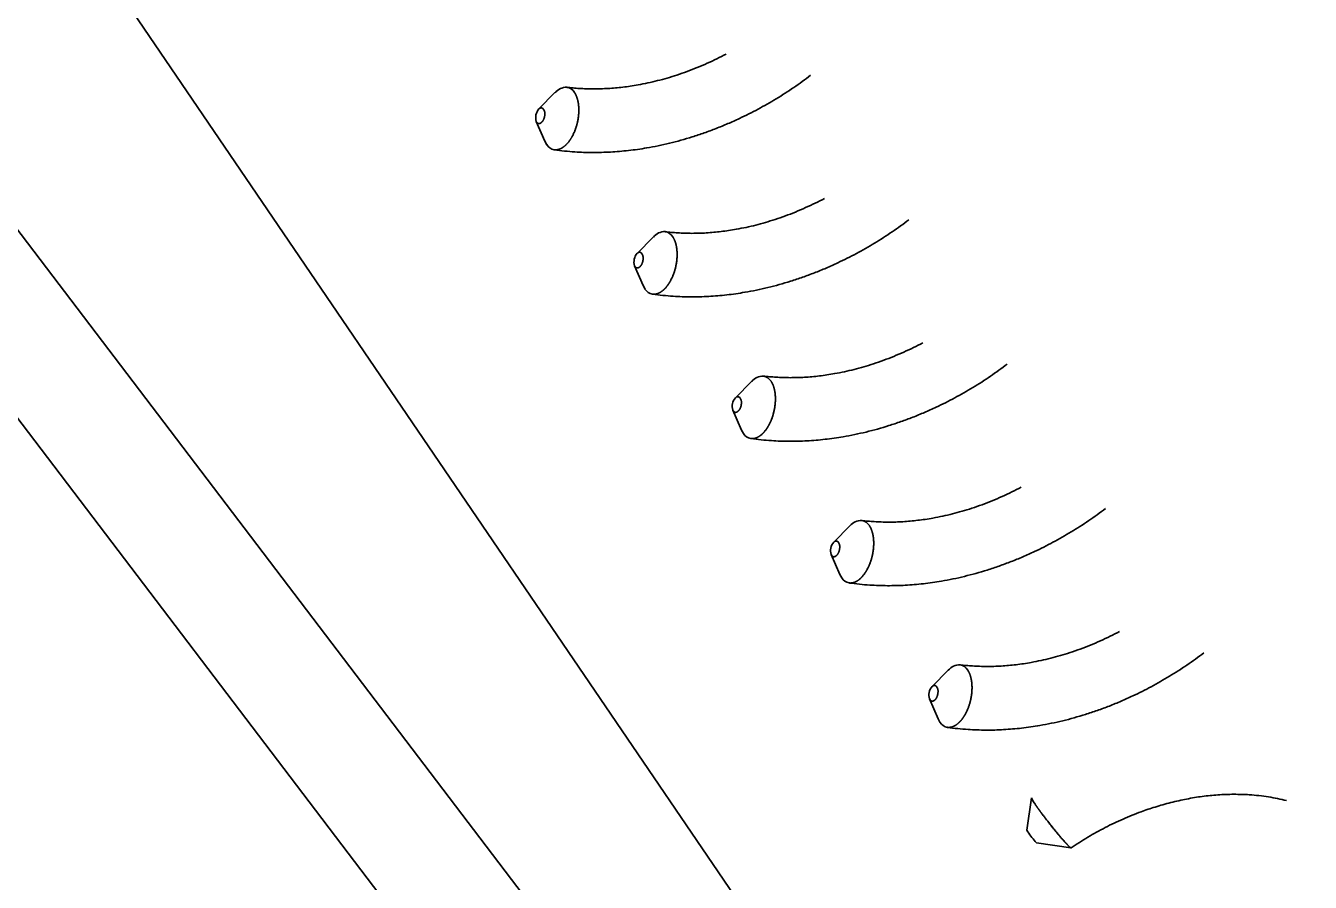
# Model space of a CAD drawing. Extents: x 23 to 417, y 3 to 294.
# Drawn here: x 331.339 to 333.765, y 105.65 to 107.267 of the extents above; entities that cross this region are included whole.
import ezdxf

# ---------------------------------------------------------------- set-up
doc = ezdxf.new("R2010")
doc.units = 0
doc.layers.get('0').update_dxf_attribs({"lineweight": 13})

# ---------------------------------------------------------------- blocks, each defined once
blk = doc.blocks.new('BLOCK4677')
at = {"color": 7, "lineweight": 35, "ltscale": 0.439595}
for p, q in [((23.519, 11.261), (34.166, -2.732)), ((22.469, 10.864), (33.116, -3.13))]:
    blk.add_line(p, q, dxfattribs=at)
blk = doc.blocks.new('BLOCK4776')
at = {"color": 7, "lineweight": 35}
blk.add_line((38.581, -73.784), (-16.1, 6.499), dxfattribs=at)
at = {"color": 7, "lineweight": 35, "ltscale": 0.00541}
for p, q in [((11.904, -29.903), (12.056, -29.749)), ((11.904, -29.903), (12.056, -29.749)), ((12.832, -31.266), (12.984, -31.112)), ((12.832, -31.266), (12.984, -31.112)), ((13.76, -32.628), (13.912, -32.474)), ((13.76, -32.628), (13.912, -32.474)), ((14.688, -33.991), (14.84, -33.837)), ((14.688, -33.991), (14.84, -33.837)), ((15.616, -35.354), (15.768, -35.2)), ((15.616, -35.354), (15.768, -35.2))]:
    blk.add_line(p, q, dxfattribs=at)
at = {"color": 7, "lineweight": 35, "ltscale": 0.000233108}
for p, q in [((11.88, -30.02), (11.885, -30.028)), ((11.88, -30.02), (11.885, -30.028)), ((13.736, -32.745), (13.741, -32.753)), ((13.736, -32.745), (13.741, -32.753))]:
    blk.add_line(p, q, dxfattribs=at)
at = {"color": 7, "lineweight": 35, "ltscale": 0.005119}
for p, q in [((11.88, -30.02), (11.961, -30.208)), ((11.88, -30.02), (11.961, -30.208)), ((13.736, -32.745), (13.817, -32.933)), ((13.736, -32.745), (13.817, -32.933))]:
    blk.add_line(p, q, dxfattribs=at)
at = {"color": 7, "lineweight": 35, "ltscale": 0.000899757}
for p, q in [((11.961, -30.208), (11.979, -30.24)), ((13.818, -32.933), (13.835, -32.965))]:
    blk.add_line(p, q, dxfattribs=at)
at = {"color": 7, "lineweight": 35, "ltscale": 0.000899756}
for p, q in [((11.979, -30.24), (11.961, -30.208)), ((13.835, -32.965), (13.818, -32.933))]:
    blk.add_line(p, q, dxfattribs=at)
at = {"color": 7, "lineweight": 35, "ltscale": 0.000232591}
for p, q in [((12.808, -31.382), (12.813, -31.391)), ((12.808, -31.382), (12.813, -31.391)), ((14.664, -34.108), (14.669, -34.116)), ((14.664, -34.108), (14.669, -34.116)), ((15.592, -35.47), (15.597, -35.478)), ((15.592, -35.47), (15.597, -35.478))]:
    blk.add_line(p, q, dxfattribs=at)
at = {"color": 7, "lineweight": 35, "ltscale": 0.00512}
for p, q in [((12.808, -31.382), (12.889, -31.57)), ((12.808, -31.382), (12.889, -31.57)), ((14.664, -34.108), (14.746, -34.296)), ((14.664, -34.108), (14.746, -34.296)), ((15.592, -35.47), (15.674, -35.658)), ((15.592, -35.47), (15.674, -35.658))]:
    blk.add_line(p, q, dxfattribs=at)
at = {"color": 7, "lineweight": 35, "ltscale": 0.00089854}
for p, q in [((12.89, -31.57), (12.907, -31.602)), ((14.746, -34.296), (14.763, -34.327)), ((15.674, -35.658), (15.691, -35.69))]:
    blk.add_line(p, q, dxfattribs=at)
at = {"color": 7, "lineweight": 35, "ltscale": 0.000898539}
for p, q in [((12.907, -31.602), (12.89, -31.57)), ((14.763, -34.327), (14.746, -34.296)), ((15.691, -35.69), (15.674, -35.658))]:
    blk.add_line(p, q, dxfattribs=at)
at = {"color": 7, "lineweight": 35, "ltscale": 0.00769}
blk.add_line((16.51, -36.708), (16.556, -36.404), dxfattribs=at)
at = {"color": 7, "lineweight": 35, "ltscale": 0.007689}
blk.add_line((16.51, -36.708), (16.556, -36.404), dxfattribs=at)
at = {"color": 7, "lineweight": 35, "ltscale": 2.92506e-05}
blk.add_line((16.556, -36.404), (16.556, -36.403), dxfattribs=at)
at = {"color": 7, "lineweight": 35, "ltscale": 2.93688e-05}
blk.add_line((16.556, -36.403), (16.556, -36.404), dxfattribs=at)
at = {"color": 7, "lineweight": 35, "ltscale": 0.000481277}
blk.add_line((16.52, -36.725), (16.51, -36.708), dxfattribs=at)
blk.add_line((16.52, -36.725), (16.51, -36.708), dxfattribs=at)
at = {"color": 7, "lineweight": 35, "ltscale": 0.008173}
blk.add_line((16.603, -36.827), (16.927, -36.876), dxfattribs=at)
blk.add_line((16.603, -36.827), (16.927, -36.876), dxfattribs=at)
at = {"color": 7, "lineweight": 35, "ltscale": 2.85481e-05}
blk.add_line((16.928, -36.876), (16.927, -36.876), dxfattribs=at)
at = {"color": 7, "lineweight": 35, "ltscale": 2.85307e-05}
blk.add_line((16.927, -36.876), (16.928, -36.876), dxfattribs=at)
at = {"color": 7, "lineweight": 35}
for centre, radius, start, end in [((12.166, -29.837), 0.139, 89.0013, 141.3952), ((12.166, -29.837), 0.139, 89.0025, 141.3914), ((12.151, -29.8), 0.104, 30.8398, 80.4554), ((12.151, -29.8), 0.104, 30.8389, 80.4583), ((11.996, -29.983), 0.122, 139.0907, 197.7148), ((11.996, -29.983), 0.122, 139.0907, 197.7148), ((11.926, -29.919), 0.0257, 25.9911, 144.2906), ((11.926, -29.919), 0.0257, 25.9911, 144.2906), ((12.068, -30.185), 0.105, 211.0309, 259.5584), ((12.068, -30.185), 0.105, 211.0313, 259.5591), ((13.094, -31.199), 0.139, 89.0013, 141.395), ((13.094, -31.199), 0.139, 89.0025, 141.3912), ((13.079, -31.163), 0.104, 30.8398, 80.4554), ((13.079, -31.163), 0.104, 30.8389, 80.4583), ((12.924, -31.345), 0.122, 139.0879, 197.7281), ((12.924, -31.345), 0.122, 139.0879, 197.7281), ((12.854, -31.281), 0.0257, 25.9911, 144.291), ((12.854, -31.281), 0.0257, 25.9911, 144.291), ((12.996, -31.548), 0.105, 211.0309, 259.5584), ((12.996, -31.548), 0.105, 211.0313, 259.5591), ((14.022, -32.562), 0.139, 89.0013, 141.3952), ((14.022, -32.562), 0.139, 89.0025, 141.3914), ((14.007, -32.526), 0.104, 30.8398, 80.4554), ((14.007, -32.526), 0.104, 30.8389, 80.4583), ((13.782, -32.644), 0.0257, 25.9911, 144.2906), ((13.782, -32.644), 0.0257, 25.9911, 144.2906), ((13.852, -32.708), 0.122, 139.0907, 197.7148), ((13.852, -32.708), 0.122, 139.0907, 197.7148), ((13.925, -32.911), 0.105, 211.0309, 259.5584), ((13.925, -32.911), 0.105, 211.0313, 259.5591), ((14.95, -33.924), 0.139, 89.0013, 141.395), ((14.95, -33.924), 0.139, 89.0025, 141.3912), ((14.935, -33.888), 0.104, 30.8398, 80.4554), ((14.935, -33.888), 0.104, 30.8389, 80.4583), ((14.78, -34.071), 0.122, 139.0879, 197.7281), ((14.78, -34.071), 0.122, 139.0879, 197.7281), ((14.71, -34.006), 0.0257, 25.9911, 144.291), ((14.71, -34.006), 0.0257, 25.9911, 144.291), ((14.853, -34.273), 0.105, 211.0309, 259.5584), ((14.853, -34.273), 0.105, 211.0313, 259.5591), ((15.878, -35.287), 0.139, 89.0013, 141.395), ((15.878, -35.287), 0.139, 89.0025, 141.3912), ((15.863, -35.251), 0.104, 30.8398, 80.4554), ((15.863, -35.251), 0.104, 30.8389, 80.4583), ((15.708, -35.433), 0.122, 139.0879, 197.7281), ((15.708, -35.433), 0.122, 139.0879, 197.7281), ((15.638, -35.369), 0.0257, 25.9911, 144.291), ((15.638, -35.369), 0.0257, 25.9911, 144.291), ((15.781, -35.636), 0.105, 211.0309, 259.5584), ((15.781, -35.636), 0.105, 211.0313, 259.5591), ((16.78, -36.314), 0.242, 201.8236, 219.442), ((16.78, -36.314), 0.242, 201.8222, 219.4706), ((17.155, -36.297), 0.766, 213.9199, 223.8213), ((17.155, -36.297), 0.766, 213.9199, 223.8213)]:
    blk.add_arc(centre, radius, start, end, dxfattribs=at)
for points, degree, knots in [([(13.673, -29.385), (13.644, -29.4), (13.585, -29.43), (13.493, -29.473), (13.399, -29.513), (13.304, -29.55), (13.209, -29.583), (13.116, -29.612), (13.025, -29.636), (12.933, -29.658), (12.847, -29.675), (12.768, -29.688), (12.697, -29.698), (12.627, -29.705), (12.557, -29.71), (12.489, -29.713), (12.421, -29.714), (12.353, -29.713), (12.289, -29.71), (12.227, -29.705), (12.188, -29.701), (12.168, -29.699)], 3, [0, 0, 0, 0, 0.098365, 0.19868, 0.30215, 0.404318, 0.506448, 0.602658, 0.69679, 0.789941, 0.884689, 0.958948, 1.030218, 1.10072, 1.170428, 1.239317, 1.307365, 1.374552, 1.441117, 1.501084, 1.560258, 1.560258, 1.560258, 1.560258]), ([(13.673, -29.385), (13.644, -29.4), (13.585, -29.43), (13.493, -29.473), (13.399, -29.513), (13.304, -29.55), (13.209, -29.583), (13.116, -29.612), (13.025, -29.636), (12.933, -29.658), (12.847, -29.675), (12.768, -29.688), (12.697, -29.698), (12.627, -29.705), (12.557, -29.71), (12.489, -29.713), (12.421, -29.714), (12.353, -29.713), (12.289, -29.71), (12.227, -29.705), (12.188, -29.701), (12.168, -29.699)], 3, [0, 0, 0, 0, 0.098365, 0.19868, 0.30215, 0.404318, 0.506448, 0.602658, 0.69679, 0.789941, 0.884689, 0.958948, 1.030218, 1.10072, 1.170428, 1.239317, 1.307365, 1.374552, 1.441117, 1.501084, 1.560261, 1.560261, 1.560261, 1.560261]), ([(14.47, -29.585), (14.444, -29.605), (14.391, -29.644), (14.311, -29.701), (14.229, -29.755), (14.145, -29.807), (14.06, -29.857), (13.974, -29.905), (13.887, -29.95), (13.792, -29.996), (13.689, -30.042), (13.578, -30.088), (13.466, -30.129), (13.355, -30.166), (13.246, -30.199), (13.138, -30.227), (13.03, -30.251), (12.929, -30.27), (12.836, -30.285), (12.75, -30.295), (12.665, -30.304), (12.58, -30.31), (12.495, -30.313), (12.411, -30.314), (12.327, -30.313), (12.239, -30.308), (12.147, -30.301), (12.082, -30.293), (12.05, -30.288)], 3, [0, 0, 0, 0, 0.098455, 0.196951, 0.295447, 0.393902, 0.492276, 0.59053, 0.688625, 0.786521, 0.907038, 1.027126, 1.14672, 1.265761, 1.377813, 1.489271, 1.60009, 1.710235, 1.796849, 1.883006, 1.968689, 2.053889, 2.138595, 2.222802, 2.306504, 2.3897, 2.487923, 2.585441, 2.585441, 2.585441, 2.585441]), ([(14.47, -29.585), (14.444, -29.605), (14.391, -29.644), (14.311, -29.701), (14.229, -29.755), (14.145, -29.807), (14.06, -29.857), (13.974, -29.905), (13.887, -29.95), (13.792, -29.996), (13.689, -30.042), (13.578, -30.088), (13.466, -30.129), (13.355, -30.166), (13.246, -30.199), (13.138, -30.227), (13.03, -30.251), (12.929, -30.27), (12.836, -30.285), (12.75, -30.295), (12.665, -30.304), (12.58, -30.31), (12.495, -30.313), (12.411, -30.314), (12.327, -30.313), (12.239, -30.308), (12.147, -30.301), (12.082, -30.293), (12.05, -30.288)], 3, [0, 0, 0, 0, 0.098455, 0.196951, 0.295447, 0.393901, 0.492276, 0.59053, 0.688625, 0.78652, 0.907037, 1.027125, 1.14672, 1.265761, 1.377813, 1.489271, 1.60009, 1.710234, 1.796848, 1.883005, 1.968689, 2.053888, 2.138595, 2.222801, 2.306504, 2.389699, 2.487922, 2.585438, 2.585438, 2.585438, 2.585438]), ([(12.05, -30.288), (12.072, -30.291), (12.096, -30.287), (12.121, -30.276), (12.173, -30.236), (12.216, -30.173), (12.236, -30.134), (12.269, -30.047), (12.283, -29.954), (12.285, -29.906), (12.279, -29.842), (12.262, -29.788), (12.255, -29.773), (12.248, -29.759), (12.24, -29.747)], 5, [0, 0, 0, 0, 0, 0, 0.322079, 0.322079, 0.322079, 0.716701, 0.716701, 0.716701, 1.123855, 1.123855, 1.123855, 1.292323, 1.292323, 1.292323, 1.292323, 1.292323, 1.292323]), ([(12.24, -29.747), (12.259, -29.775), (12.272, -29.81), (12.28, -29.851), (12.285, -29.925), (12.275, -30.001), (12.269, -30.033), (12.252, -30.094), (12.227, -30.15), (12.213, -30.175), (12.178, -30.228), (12.135, -30.267), (12.11, -30.282), (12.083, -30.29), (12.056, -30.289), (12.054, -30.289), (12.052, -30.288), (12.05, -30.288)], 5, [0, 0, 0, 0, 0, 0, 0.386601, 0.386601, 0.386601, 0.659607, 0.659607, 0.659607, 0.928417, 0.928417, 0.928417, 1.263101, 1.263101, 1.263101, 1.295356, 1.295356, 1.295356, 1.295356, 1.295356, 1.295356]), ([(11.885, -30.028), (11.888, -30.033), (11.892, -30.037), (11.896, -30.04), (11.908, -30.043), (11.922, -30.038), (11.93, -30.031), (11.944, -30.015), (11.953, -29.995), (11.956, -29.985), (11.96, -29.966), (11.961, -29.949), (11.961, -29.941), (11.959, -29.928), (11.955, -29.918), (11.953, -29.914), (11.951, -29.911), (11.949, -29.907)], 5, [0, 0, 0, 0, 0, 0, 0.1030636, 0.1030636, 0.1030636, 0.2802797, 0.2802797, 0.2802797, 0.4172937, 0.4172937, 0.4172937, 0.5522993, 0.5522993, 0.5522993, 0.6686315, 0.6686315, 0.6686315, 0.6686315, 0.6686315, 0.6686315]), ([(11.885, -30.028), (11.888, -30.033), (11.892, -30.037), (11.896, -30.04), (11.908, -30.043), (11.922, -30.038), (11.93, -30.031), (11.944, -30.015), (11.953, -29.995), (11.956, -29.985), (11.96, -29.966), (11.961, -29.949), (11.961, -29.941), (11.959, -29.928), (11.955, -29.918), (11.953, -29.914), (11.951, -29.911), (11.949, -29.907)], 5, [0, 0, 0, 0, 0, 0, 0.1030636, 0.1030636, 0.1030636, 0.2802797, 0.2802797, 0.2802797, 0.4172937, 0.4172937, 0.4172937, 0.5522993, 0.5522993, 0.5522993, 0.6686315, 0.6686315, 0.6686315, 0.6686315, 0.6686315, 0.6686315]), ([(14.601, -30.748), (14.572, -30.763), (14.513, -30.793), (14.421, -30.835), (14.327, -30.876), (14.232, -30.913), (14.137, -30.945), (14.044, -30.974), (13.953, -30.999), (13.861, -31.021), (13.775, -31.037), (13.696, -31.05), (13.625, -31.06), (13.555, -31.067), (13.485, -31.073), (13.417, -31.076), (13.349, -31.077), (13.281, -31.076), (13.217, -31.073), (13.155, -31.068), (13.116, -31.064), (13.096, -31.061)], 3, [0, 0, 0, 0, 0.098365, 0.19868, 0.30215, 0.404318, 0.506448, 0.602658, 0.69679, 0.789941, 0.884689, 0.958948, 1.030218, 1.10072, 1.170428, 1.239317, 1.307365, 1.374552, 1.441117, 1.501084, 1.560258, 1.560258, 1.560258, 1.560258]), ([(14.601, -30.748), (14.572, -30.763), (14.513, -30.793), (14.421, -30.835), (14.327, -30.876), (14.232, -30.913), (14.137, -30.945), (14.044, -30.974), (13.953, -30.999), (13.861, -31.021), (13.775, -31.037), (13.696, -31.05), (13.625, -31.06), (13.555, -31.067), (13.485, -31.073), (13.417, -31.076), (13.349, -31.077), (13.281, -31.076), (13.217, -31.073), (13.155, -31.068), (13.116, -31.064), (13.096, -31.061)], 3, [0, 0, 0, 0, 0.098365, 0.19868, 0.30215, 0.404318, 0.506448, 0.602658, 0.69679, 0.789941, 0.884689, 0.958948, 1.030218, 1.10072, 1.170428, 1.239317, 1.307365, 1.374552, 1.441117, 1.501084, 1.560261, 1.560261, 1.560261, 1.560261]), ([(15.398, -30.948), (15.372, -30.968), (15.319, -31.007), (15.239, -31.063), (15.157, -31.117), (15.073, -31.17), (14.988, -31.22), (14.902, -31.267), (14.815, -31.312), (14.72, -31.358), (14.617, -31.405), (14.506, -31.45), (14.394, -31.492), (14.283, -31.529), (14.174, -31.561), (14.066, -31.589), (13.958, -31.613), (13.857, -31.632), (13.764, -31.647), (13.678, -31.658), (13.593, -31.666), (13.508, -31.672), (13.423, -31.676), (13.339, -31.677), (13.256, -31.675), (13.167, -31.671), (13.075, -31.663), (13.01, -31.655), (12.978, -31.651)], 3, [0, 0, 0, 0, 0.098455, 0.196951, 0.295447, 0.393902, 0.492276, 0.59053, 0.688625, 0.786521, 0.907038, 1.027126, 1.14672, 1.265761, 1.377813, 1.489271, 1.60009, 1.710235, 1.796849, 1.883006, 1.968689, 2.053889, 2.138595, 2.222802, 2.306504, 2.3897, 2.487923, 2.585441, 2.585441, 2.585441, 2.585441]), ([(15.398, -30.948), (15.372, -30.968), (15.319, -31.007), (15.239, -31.063), (15.157, -31.117), (15.073, -31.17), (14.988, -31.22), (14.902, -31.267), (14.815, -31.312), (14.72, -31.358), (14.617, -31.405), (14.506, -31.45), (14.394, -31.492), (14.283, -31.529), (14.174, -31.561), (14.066, -31.589), (13.958, -31.613), (13.857, -31.632), (13.764, -31.647), (13.678, -31.658), (13.593, -31.666), (13.508, -31.672), (13.423, -31.676), (13.339, -31.677), (13.256, -31.675), (13.167, -31.671), (13.075, -31.663), (13.01, -31.655), (12.978, -31.651)], 3, [0, 0, 0, 0, 0.098455, 0.196951, 0.295447, 0.393901, 0.492276, 0.59053, 0.688625, 0.78652, 0.907037, 1.027125, 1.14672, 1.265761, 1.377813, 1.489271, 1.60009, 1.710234, 1.796848, 1.883005, 1.968689, 2.053888, 2.138595, 2.222801, 2.306504, 2.389699, 2.487922, 2.585438, 2.585438, 2.585438, 2.585438]), ([(12.978, -31.651), (13, -31.654), (13.024, -31.65), (13.049, -31.638), (13.101, -31.599), (13.144, -31.536), (13.164, -31.497), (13.197, -31.41), (13.211, -31.317), (13.213, -31.269), (13.207, -31.204), (13.19, -31.15), (13.183, -31.135), (13.176, -31.122), (13.168, -31.11)], 5, [0, 0, 0, 0, 0, 0, 0.322079, 0.322079, 0.322079, 0.716701, 0.716701, 0.716701, 1.123855, 1.123855, 1.123855, 1.292323, 1.292323, 1.292323, 1.292323, 1.292323, 1.292323]), ([(13.168, -31.11), (13.187, -31.137), (13.2, -31.173), (13.208, -31.213), (13.213, -31.288), (13.203, -31.364), (13.197, -31.395), (13.18, -31.456), (13.155, -31.512), (13.141, -31.538), (13.106, -31.591), (13.063, -31.629), (13.038, -31.644), (13.011, -31.653), (12.984, -31.651), (12.982, -31.651), (12.98, -31.651), (12.978, -31.651)], 5, [0, 0, 0, 0, 0, 0, 0.386601, 0.386601, 0.386601, 0.659607, 0.659607, 0.659607, 0.928417, 0.928417, 0.928417, 1.263101, 1.263101, 1.263101, 1.295356, 1.295356, 1.295356, 1.295356, 1.295356, 1.295356]), ([(12.813, -31.391), (12.816, -31.396), (12.82, -31.4), (12.824, -31.402), (12.836, -31.406), (12.85, -31.4), (12.858, -31.394), (12.872, -31.378), (12.881, -31.357), (12.884, -31.348), (12.888, -31.329), (12.889, -31.311), (12.889, -31.304), (12.887, -31.291), (12.883, -31.28), (12.881, -31.277), (12.879, -31.273), (12.877, -31.27)], 5, [0, 0, 0, 0, 0, 0, 0.1030907, 0.1030907, 0.1030907, 0.2803323, 0.2803323, 0.2803323, 0.4173685, 0.4173685, 0.4173685, 0.5523929, 0.5523929, 0.5523929, 0.6687383, 0.6687383, 0.6687383, 0.6687383, 0.6687383, 0.6687383]), ([(12.813, -31.391), (12.816, -31.396), (12.82, -31.4), (12.824, -31.402), (12.836, -31.406), (12.85, -31.4), (12.858, -31.394), (12.872, -31.378), (12.881, -31.357), (12.884, -31.348), (12.888, -31.329), (12.889, -31.311), (12.889, -31.304), (12.887, -31.291), (12.883, -31.28), (12.881, -31.277), (12.879, -31.273), (12.877, -31.27)], 5, [0, 0, 0, 0, 0, 0, 0.1030907, 0.1030907, 0.1030907, 0.2803323, 0.2803323, 0.2803323, 0.4173685, 0.4173685, 0.4173685, 0.5523929, 0.5523929, 0.5523929, 0.6687383, 0.6687383, 0.6687383, 0.6687383, 0.6687383, 0.6687383]), ([(15.529, -32.11), (15.5, -32.125), (15.441, -32.155), (15.349, -32.198), (15.255, -32.238), (15.16, -32.275), (15.065, -32.308), (14.972, -32.337), (14.881, -32.362), (14.789, -32.383), (14.703, -32.4), (14.624, -32.413), (14.553, -32.423), (14.483, -32.43), (14.413, -32.435), (14.345, -32.438), (14.277, -32.439), (14.209, -32.438), (14.145, -32.435), (14.083, -32.43), (14.044, -32.426), (14.024, -32.424)], 3, [0, 0, 0, 0, 0.098365, 0.19868, 0.30215, 0.404318, 0.506448, 0.602658, 0.69679, 0.789941, 0.884689, 0.958948, 1.030218, 1.10072, 1.170428, 1.239317, 1.307365, 1.374552, 1.441117, 1.501084, 1.560258, 1.560258, 1.560258, 1.560258]), ([(15.529, -32.11), (15.5, -32.125), (15.441, -32.155), (15.349, -32.198), (15.255, -32.238), (15.16, -32.275), (15.065, -32.308), (14.972, -32.337), (14.881, -32.362), (14.789, -32.383), (14.703, -32.4), (14.624, -32.413), (14.553, -32.423), (14.483, -32.43), (14.413, -32.435), (14.345, -32.438), (14.277, -32.439), (14.209, -32.438), (14.145, -32.435), (14.083, -32.43), (14.044, -32.426), (14.024, -32.424)], 3, [0, 0, 0, 0, 0.098365, 0.19868, 0.30215, 0.404318, 0.506448, 0.602658, 0.69679, 0.789941, 0.884689, 0.958948, 1.030218, 1.10072, 1.170428, 1.239317, 1.307365, 1.374552, 1.441117, 1.501084, 1.560261, 1.560261, 1.560261, 1.560261]), ([(16.326, -32.31), (16.3, -32.33), (16.247, -32.369), (16.167, -32.426), (16.085, -32.48), (16.001, -32.532), (15.916, -32.582), (15.83, -32.63), (15.743, -32.675), (15.648, -32.721), (15.545, -32.767), (15.434, -32.813), (15.322, -32.854), (15.211, -32.891), (15.102, -32.924), (14.994, -32.952), (14.886, -32.976), (14.785, -32.995), (14.692, -33.01), (14.606, -33.021), (14.521, -33.029), (14.436, -33.035), (14.351, -33.039), (14.267, -33.039), (14.184, -33.038), (14.095, -33.033), (14.003, -33.026), (13.938, -33.018), (13.906, -33.013)], 3, [0, 0, 0, 0, 0.098455, 0.196951, 0.295447, 0.393902, 0.492276, 0.59053, 0.688625, 0.786521, 0.907038, 1.027126, 1.14672, 1.265761, 1.377813, 1.489271, 1.60009, 1.710235, 1.796849, 1.883006, 1.968689, 2.053889, 2.138595, 2.222802, 2.306504, 2.3897, 2.487923, 2.585441, 2.585441, 2.585441, 2.585441]), ([(16.326, -32.31), (16.3, -32.33), (16.247, -32.369), (16.167, -32.426), (16.085, -32.48), (16.001, -32.532), (15.916, -32.582), (15.83, -32.63), (15.743, -32.675), (15.648, -32.721), (15.545, -32.767), (15.434, -32.813), (15.322, -32.854), (15.211, -32.891), (15.102, -32.924), (14.994, -32.952), (14.886, -32.976), (14.785, -32.995), (14.692, -33.01), (14.606, -33.021), (14.521, -33.029), (14.436, -33.035), (14.351, -33.039), (14.267, -33.039), (14.184, -33.038), (14.095, -33.033), (14.003, -33.026), (13.938, -33.018), (13.906, -33.013)], 3, [0, 0, 0, 0, 0.098455, 0.196951, 0.295447, 0.393901, 0.492276, 0.59053, 0.688625, 0.78652, 0.907037, 1.027125, 1.14672, 1.265761, 1.377813, 1.489271, 1.60009, 1.710234, 1.796848, 1.883005, 1.968689, 2.053888, 2.138595, 2.222801, 2.306504, 2.389699, 2.487922, 2.585438, 2.585438, 2.585438, 2.585438]), ([(13.906, -33.013), (13.928, -33.016), (13.952, -33.012), (13.977, -33.001), (14.029, -32.962), (14.072, -32.899), (14.092, -32.86), (14.125, -32.772), (14.139, -32.679), (14.141, -32.631), (14.135, -32.567), (14.118, -32.513), (14.111, -32.498), (14.104, -32.484), (14.096, -32.472)], 5, [0, 0, 0, 0, 0, 0, 0.322079, 0.322079, 0.322079, 0.716701, 0.716701, 0.716701, 1.123855, 1.123855, 1.123855, 1.292323, 1.292323, 1.292323, 1.292323, 1.292323, 1.292323]), ([(14.096, -32.472), (14.115, -32.5), (14.128, -32.535), (14.136, -32.576), (14.141, -32.65), (14.131, -32.726), (14.125, -32.758), (14.108, -32.819), (14.083, -32.875), (14.069, -32.901), (14.034, -32.954), (13.991, -32.992), (13.966, -33.007), (13.939, -33.015), (13.912, -33.014), (13.91, -33.014), (13.908, -33.013), (13.906, -33.013)], 5, [0, 0, 0, 0, 0, 0, 0.386601, 0.386601, 0.386601, 0.659607, 0.659607, 0.659607, 0.928417, 0.928417, 0.928417, 1.263101, 1.263101, 1.263101, 1.295356, 1.295356, 1.295356, 1.295356, 1.295356, 1.295356]), ([(13.741, -32.753), (13.744, -32.758), (13.748, -32.762), (13.752, -32.765), (13.764, -32.768), (13.778, -32.763), (13.786, -32.756), (13.8, -32.74), (13.809, -32.72), (13.812, -32.71), (13.816, -32.691), (13.817, -32.674), (13.817, -32.666), (13.815, -32.653), (13.811, -32.643), (13.809, -32.64), (13.807, -32.636), (13.805, -32.632)], 5, [0, 0, 0, 0, 0, 0, 0.1030636, 0.1030636, 0.1030636, 0.2802797, 0.2802797, 0.2802797, 0.4172937, 0.4172937, 0.4172937, 0.5522993, 0.5522993, 0.5522993, 0.6686315, 0.6686315, 0.6686315, 0.6686315, 0.6686315, 0.6686315]), ([(13.741, -32.753), (13.744, -32.758), (13.748, -32.762), (13.752, -32.765), (13.764, -32.768), (13.778, -32.763), (13.786, -32.756), (13.8, -32.74), (13.809, -32.72), (13.812, -32.71), (13.816, -32.691), (13.817, -32.674), (13.817, -32.666), (13.815, -32.653), (13.811, -32.643), (13.809, -32.64), (13.807, -32.636), (13.805, -32.632)], 5, [0, 0, 0, 0, 0, 0, 0.1030636, 0.1030636, 0.1030636, 0.2802797, 0.2802797, 0.2802797, 0.4172937, 0.4172937, 0.4172937, 0.5522993, 0.5522993, 0.5522993, 0.6686315, 0.6686315, 0.6686315, 0.6686315, 0.6686315, 0.6686315]), ([(16.457, -33.473), (16.428, -33.488), (16.369, -33.518), (16.277, -33.561), (16.184, -33.601), (16.088, -33.638), (15.993, -33.671), (15.9, -33.699), (15.809, -33.724), (15.717, -33.746), (15.632, -33.763), (15.552, -33.776), (15.481, -33.785), (15.411, -33.793), (15.341, -33.798), (15.273, -33.801), (15.205, -33.802), (15.137, -33.801), (15.073, -33.798), (15.011, -33.793), (14.972, -33.789), (14.952, -33.786)], 3, [0, 0, 0, 0, 0.098365, 0.19868, 0.30215, 0.404318, 0.506448, 0.602658, 0.69679, 0.789941, 0.884689, 0.958948, 1.030218, 1.10072, 1.170428, 1.239317, 1.307365, 1.374552, 1.441117, 1.501084, 1.560258, 1.560258, 1.560258, 1.560258]), ([(16.457, -33.473), (16.428, -33.488), (16.369, -33.518), (16.277, -33.561), (16.184, -33.601), (16.088, -33.638), (15.993, -33.671), (15.9, -33.699), (15.809, -33.724), (15.717, -33.746), (15.632, -33.763), (15.552, -33.776), (15.481, -33.785), (15.411, -33.793), (15.341, -33.798), (15.273, -33.801), (15.205, -33.802), (15.137, -33.801), (15.073, -33.798), (15.011, -33.793), (14.972, -33.789), (14.952, -33.786)], 3, [0, 0, 0, 0, 0.098365, 0.19868, 0.30215, 0.404318, 0.506448, 0.602658, 0.69679, 0.789941, 0.884689, 0.958948, 1.030218, 1.10072, 1.170428, 1.239317, 1.307365, 1.374552, 1.441117, 1.501084, 1.560261, 1.560261, 1.560261, 1.560261]), ([(17.254, -33.673), (17.228, -33.693), (17.175, -33.732), (17.095, -33.788), (17.013, -33.843), (16.929, -33.895), (16.844, -33.945), (16.758, -33.992), (16.671, -34.037), (16.576, -34.084), (16.474, -34.13), (16.362, -34.175), (16.25, -34.217), (16.139, -34.254), (16.03, -34.286), (15.922, -34.314), (15.814, -34.339), (15.713, -34.358), (15.62, -34.372), (15.534, -34.383), (15.449, -34.392), (15.364, -34.398), (15.279, -34.401), (15.195, -34.402), (15.112, -34.4), (15.023, -34.396), (14.931, -34.388), (14.866, -34.38), (14.834, -34.376)], 3, [0, 0, 0, 0, 0.098455, 0.196951, 0.295447, 0.393902, 0.492276, 0.59053, 0.688625, 0.786521, 0.907038, 1.027126, 1.14672, 1.265761, 1.377813, 1.489271, 1.60009, 1.710235, 1.796849, 1.883006, 1.968689, 2.053889, 2.138595, 2.222802, 2.306504, 2.3897, 2.487923, 2.585441, 2.585441, 2.585441, 2.585441]), ([(17.254, -33.673), (17.228, -33.693), (17.175, -33.732), (17.095, -33.788), (17.013, -33.843), (16.929, -33.895), (16.844, -33.945), (16.758, -33.992), (16.671, -34.037), (16.576, -34.084), (16.474, -34.13), (16.362, -34.175), (16.25, -34.217), (16.139, -34.254), (16.03, -34.286), (15.922, -34.314), (15.814, -34.339), (15.713, -34.358), (15.62, -34.372), (15.534, -34.383), (15.449, -34.392), (15.364, -34.398), (15.279, -34.401), (15.195, -34.402), (15.112, -34.4), (15.023, -34.396), (14.931, -34.388), (14.866, -34.38), (14.834, -34.376)], 3, [0, 0, 0, 0, 0.098455, 0.196951, 0.295447, 0.393901, 0.492276, 0.59053, 0.688625, 0.78652, 0.907037, 1.027125, 1.14672, 1.265761, 1.377813, 1.489271, 1.60009, 1.710234, 1.796848, 1.883005, 1.968689, 2.053888, 2.138595, 2.222801, 2.306504, 2.389699, 2.487922, 2.585438, 2.585438, 2.585438, 2.585438]), ([(14.834, -34.376), (14.856, -34.379), (14.88, -34.375), (14.905, -34.363), (14.957, -34.324), (15, -34.261), (15.02, -34.222), (15.053, -34.135), (15.067, -34.042), (15.069, -33.994), (15.063, -33.929), (15.046, -33.875), (15.04, -33.86), (15.032, -33.847), (15.024, -33.835)], 5, [0, 0, 0, 0, 0, 0, 0.322079, 0.322079, 0.322079, 0.716701, 0.716701, 0.716701, 1.123855, 1.123855, 1.123855, 1.292323, 1.292323, 1.292323, 1.292323, 1.292323, 1.292323]), ([(15.024, -33.835), (15.043, -33.862), (15.056, -33.898), (15.064, -33.938), (15.069, -34.013), (15.059, -34.089), (15.053, -34.12), (15.036, -34.181), (15.011, -34.237), (14.997, -34.263), (14.962, -34.316), (14.919, -34.355), (14.894, -34.37), (14.867, -34.378), (14.84, -34.376), (14.838, -34.376), (14.836, -34.376), (14.834, -34.376)], 5, [0, 0, 0, 0, 0, 0, 0.386601, 0.386601, 0.386601, 0.659607, 0.659607, 0.659607, 0.928417, 0.928417, 0.928417, 1.263101, 1.263101, 1.263101, 1.295356, 1.295356, 1.295356, 1.295356, 1.295356, 1.295356]), ([(14.669, -34.116), (14.672, -34.121), (14.676, -34.125), (14.68, -34.127), (14.692, -34.131), (14.706, -34.125), (14.714, -34.119), (14.728, -34.103), (14.737, -34.082), (14.74, -34.073), (14.744, -34.054), (14.745, -34.036), (14.745, -34.029), (14.743, -34.016), (14.739, -34.006), (14.737, -34.002), (14.735, -33.998), (14.733, -33.995)], 5, [0, 0, 0, 0, 0, 0, 0.1030907, 0.1030907, 0.1030907, 0.2803323, 0.2803323, 0.2803323, 0.4173685, 0.4173685, 0.4173685, 0.5523929, 0.5523929, 0.5523929, 0.6687383, 0.6687383, 0.6687383, 0.6687383, 0.6687383, 0.6687383]), ([(14.669, -34.116), (14.672, -34.121), (14.676, -34.125), (14.68, -34.127), (14.692, -34.131), (14.706, -34.125), (14.714, -34.119), (14.728, -34.103), (14.737, -34.082), (14.74, -34.073), (14.744, -34.054), (14.745, -34.036), (14.745, -34.029), (14.743, -34.016), (14.739, -34.006), (14.737, -34.002), (14.735, -33.998), (14.733, -33.995)], 5, [0, 0, 0, 0, 0, 0, 0.1030907, 0.1030907, 0.1030907, 0.2803323, 0.2803323, 0.2803323, 0.4173685, 0.4173685, 0.4173685, 0.5523929, 0.5523929, 0.5523929, 0.6687383, 0.6687383, 0.6687383, 0.6687383, 0.6687383, 0.6687383]), ([(17.385, -34.835), (17.356, -34.85), (17.297, -34.88), (17.205, -34.923), (17.112, -34.963), (17.016, -35), (16.921, -35.033), (16.828, -35.062), (16.737, -35.087), (16.645, -35.108), (16.56, -35.125), (16.481, -35.138), (16.409, -35.148), (16.339, -35.155), (16.27, -35.16), (16.201, -35.163), (16.133, -35.164), (16.065, -35.163), (16.001, -35.16), (15.939, -35.155), (15.9, -35.151), (15.88, -35.149)], 3, [0, 0, 0, 0, 0.098365, 0.19868, 0.30215, 0.404318, 0.506448, 0.602658, 0.69679, 0.789941, 0.884689, 0.958948, 1.030218, 1.10072, 1.170428, 1.239317, 1.307365, 1.374552, 1.441117, 1.501084, 1.560258, 1.560258, 1.560258, 1.560258]), ([(17.385, -34.835), (17.356, -34.85), (17.297, -34.88), (17.205, -34.923), (17.112, -34.963), (17.016, -35), (16.921, -35.033), (16.828, -35.062), (16.737, -35.087), (16.645, -35.108), (16.56, -35.125), (16.481, -35.138), (16.409, -35.148), (16.339, -35.155), (16.27, -35.16), (16.201, -35.163), (16.133, -35.164), (16.065, -35.163), (16.001, -35.16), (15.939, -35.155), (15.9, -35.151), (15.88, -35.149)], 3, [0, 0, 0, 0, 0.098365, 0.19868, 0.30215, 0.404318, 0.506448, 0.602658, 0.69679, 0.789941, 0.884689, 0.958948, 1.030218, 1.10072, 1.170428, 1.239317, 1.307365, 1.374552, 1.441117, 1.501084, 1.560261, 1.560261, 1.560261, 1.560261]), ([(18.182, -35.035), (18.156, -35.055), (18.104, -35.094), (18.023, -35.151), (17.941, -35.205), (17.857, -35.257), (17.772, -35.307), (17.686, -35.355), (17.599, -35.4), (17.504, -35.446), (17.402, -35.492), (17.29, -35.538), (17.178, -35.579), (17.067, -35.616), (16.958, -35.649), (16.85, -35.677), (16.742, -35.701), (16.641, -35.72), (16.548, -35.735), (16.462, -35.746), (16.377, -35.754), (16.292, -35.76), (16.208, -35.764), (16.123, -35.765), (16.04, -35.763), (15.951, -35.759), (15.859, -35.751), (15.794, -35.743), (15.762, -35.738)], 3, [0, 0, 0, 0, 0.098455, 0.196951, 0.295447, 0.393902, 0.492276, 0.59053, 0.688625, 0.786521, 0.907038, 1.027126, 1.14672, 1.265761, 1.377813, 1.489271, 1.60009, 1.710235, 1.796849, 1.883006, 1.968689, 2.053889, 2.138595, 2.222802, 2.306504, 2.3897, 2.487923, 2.585441, 2.585441, 2.585441, 2.585441]), ([(18.182, -35.035), (18.156, -35.055), (18.104, -35.094), (18.023, -35.151), (17.941, -35.205), (17.857, -35.257), (17.772, -35.307), (17.686, -35.355), (17.599, -35.4), (17.504, -35.446), (17.402, -35.492), (17.29, -35.538), (17.178, -35.579), (17.067, -35.616), (16.958, -35.649), (16.85, -35.677), (16.742, -35.701), (16.641, -35.72), (16.548, -35.735), (16.462, -35.746), (16.377, -35.754), (16.292, -35.76), (16.208, -35.764), (16.123, -35.765), (16.04, -35.763), (15.951, -35.759), (15.859, -35.751), (15.794, -35.743), (15.762, -35.738)], 3, [0, 0, 0, 0, 0.098455, 0.196951, 0.295447, 0.393901, 0.492276, 0.59053, 0.688625, 0.78652, 0.907037, 1.027125, 1.14672, 1.265761, 1.377813, 1.489271, 1.60009, 1.710234, 1.796848, 1.883005, 1.968689, 2.053888, 2.138595, 2.222801, 2.306504, 2.389699, 2.487922, 2.585438, 2.585438, 2.585438, 2.585438]), ([(15.762, -35.738), (15.784, -35.741), (15.808, -35.737), (15.833, -35.726), (15.885, -35.687), (15.928, -35.624), (15.948, -35.585), (15.981, -35.497), (15.995, -35.404), (15.997, -35.356), (15.991, -35.292), (15.974, -35.238), (15.968, -35.223), (15.96, -35.209), (15.952, -35.197)], 5, [0, 0, 0, 0, 0, 0, 0.322079, 0.322079, 0.322079, 0.716701, 0.716701, 0.716701, 1.123855, 1.123855, 1.123855, 1.292323, 1.292323, 1.292323, 1.292323, 1.292323, 1.292323]), ([(15.952, -35.197), (15.971, -35.225), (15.984, -35.26), (15.992, -35.301), (15.997, -35.375), (15.987, -35.451), (15.981, -35.483), (15.964, -35.544), (15.939, -35.6), (15.925, -35.626), (15.89, -35.679), (15.847, -35.717), (15.822, -35.732), (15.795, -35.74), (15.768, -35.739), (15.766, -35.739), (15.764, -35.739), (15.762, -35.738)], 5, [0, 0, 0, 0, 0, 0, 0.386601, 0.386601, 0.386601, 0.659607, 0.659607, 0.659607, 0.928417, 0.928417, 0.928417, 1.263101, 1.263101, 1.263101, 1.295356, 1.295356, 1.295356, 1.295356, 1.295356, 1.295356]), ([(15.597, -35.478), (15.6, -35.483), (15.604, -35.487), (15.608, -35.49), (15.621, -35.493), (15.634, -35.488), (15.642, -35.482), (15.657, -35.466), (15.665, -35.445), (15.668, -35.435), (15.672, -35.416), (15.673, -35.399), (15.673, -35.391), (15.671, -35.378), (15.667, -35.368), (15.665, -35.365), (15.663, -35.361), (15.661, -35.358)], 5, [0, 0, 0, 0, 0, 0, 0.1030907, 0.1030907, 0.1030907, 0.2803323, 0.2803323, 0.2803323, 0.4173685, 0.4173685, 0.4173685, 0.5523929, 0.5523929, 0.5523929, 0.6687383, 0.6687383, 0.6687383, 0.6687383, 0.6687383, 0.6687383]), ([(15.597, -35.478), (15.6, -35.483), (15.604, -35.487), (15.608, -35.49), (15.621, -35.493), (15.634, -35.488), (15.642, -35.482), (15.657, -35.466), (15.665, -35.445), (15.668, -35.435), (15.672, -35.416), (15.673, -35.399), (15.673, -35.391), (15.671, -35.378), (15.667, -35.368), (15.665, -35.365), (15.663, -35.361), (15.661, -35.358)], 5, [0, 0, 0, 0, 0, 0, 0.1030907, 0.1030907, 0.1030907, 0.2803323, 0.2803323, 0.2803323, 0.4173685, 0.4173685, 0.4173685, 0.5523929, 0.5523929, 0.5523929, 0.6687383, 0.6687383, 0.6687383, 0.6687383, 0.6687383, 0.6687383]), ([(18.962, -36.43), (18.934, -36.423), (18.878, -36.41), (18.791, -36.394), (18.702, -36.382), (18.617, -36.374), (18.538, -36.371), (18.464, -36.37), (18.388, -36.371), (18.314, -36.375), (18.24, -36.382), (18.167, -36.39), (18.093, -36.401), (18.019, -36.415), (17.945, -36.43), (17.87, -36.448), (17.796, -36.468), (17.724, -36.489), (17.655, -36.512), (17.583, -36.537), (17.504, -36.568), (17.419, -36.603), (17.334, -36.642), (17.251, -36.684), (17.168, -36.728), (17.087, -36.774), (17.007, -36.824), (16.954, -36.858), (16.928, -36.876)], 3, [0, 0, 0, 0, 0.086279, 0.174337, 0.264188, 0.355828, 0.42901, 0.503266, 0.578566, 0.654883, 0.727596, 0.801151, 0.87552, 0.950667, 1.026556, 1.103147, 1.180399, 1.258274, 1.327356, 1.396854, 1.488672, 1.581069, 1.673967, 1.767287, 1.860947, 1.954866, 2.04896, 2.143145, 2.143145, 2.143145, 2.143145]), ([(18.962, -36.43), (18.934, -36.423), (18.878, -36.41), (18.791, -36.394), (18.702, -36.382), (18.617, -36.374), (18.538, -36.371), (18.464, -36.37), (18.388, -36.371), (18.314, -36.375), (18.24, -36.382), (18.167, -36.39), (18.093, -36.401), (18.019, -36.415), (17.945, -36.43), (17.87, -36.448), (17.796, -36.468), (17.724, -36.489), (17.655, -36.512), (17.583, -36.537), (17.504, -36.568), (17.419, -36.603), (17.334, -36.642), (17.251, -36.684), (17.168, -36.728), (17.087, -36.774), (17.007, -36.824), (16.954, -36.858), (16.928, -36.876)], 3, [0, 0, 0, 0, 0.086273, 0.174332, 0.264183, 0.355823, 0.429006, 0.503261, 0.578562, 0.654878, 0.727591, 0.801146, 0.875515, 0.950662, 1.026551, 1.103142, 1.180395, 1.258269, 1.327351, 1.396849, 1.488669, 1.581067, 1.673967, 1.767288, 1.86095, 1.954871, 2.048966, 2.143153, 2.143153, 2.143153, 2.143153]), ([(16.927, -36.876), (16.924, -36.875), (16.918, -36.871), (16.91, -36.863), (16.874, -36.826), (16.819, -36.763), (16.772, -36.707), (16.707, -36.624), (16.647, -36.545), (16.626, -36.517), (16.608, -36.491), (16.592, -36.469)], 5, [0, 0, 0, 0, 0, 0, 0.236277, 0.236277, 0.236277, 0.812728, 0.812728, 0.812728, 1.138418, 1.138418, 1.138418, 1.138418, 1.138418, 1.138418]), ([(16.592, -36.469), (16.614, -36.501), (16.643, -36.54), (16.675, -36.583), (16.751, -36.68), (16.826, -36.771), (16.865, -36.816), (16.903, -36.858), (16.922, -36.873), (16.924, -36.875), (16.926, -36.876), (16.927, -36.876)], 5, [0, 0, 0, 0, 0, 0, 0.467951, 0.467951, 0.467951, 1.051272, 1.051272, 1.051272, 1.147387, 1.147387, 1.147387, 1.147387, 1.147387, 1.147387])]:
    blk.add_open_spline(points, degree=degree, knots=knots, dxfattribs=at)

msp = doc.modelspace()

# ---------------------------------------------------------------- block references
at = {"lineweight": 0, "xscale": 0.2, "yscale": 0.2, "zscale": 0.2}
for name, p in [('BLOCK4776', (329.9272, 113.0902)), ('BLOCK4677', (326.4037, 104.913))]:
    msp.add_blockref(name, p, dxfattribs=at)

doc.saveas('drawing.dxf')
